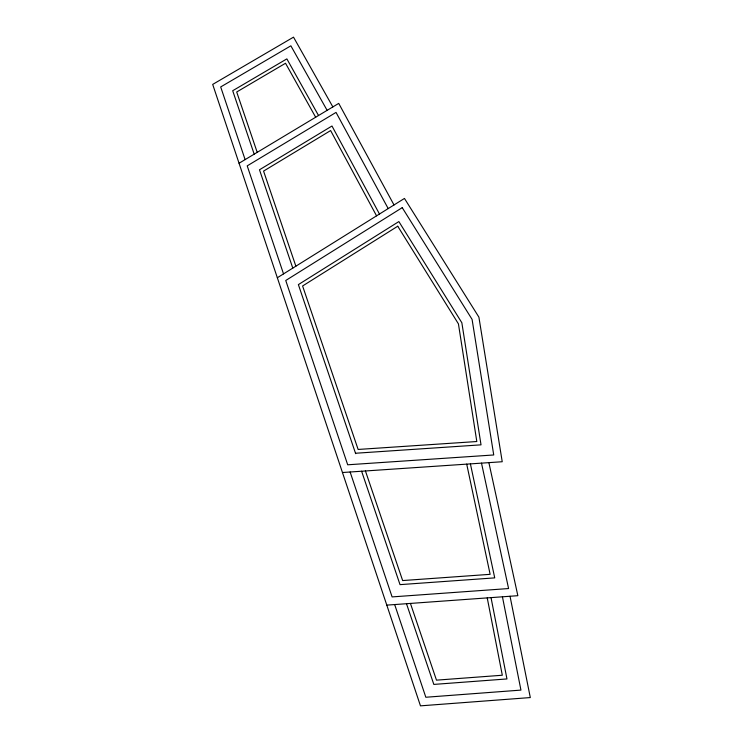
<?xml version="1.0" encoding="UTF-8"?>
<svg xmlns="http://www.w3.org/2000/svg" width="743" height="743" viewBox="0 0 743 743"><rect width="100%" height="100%" fill="white"/><g stroke="black" fill="none" stroke-linecap="round" stroke-linejoin="round"><path stroke-width="1.11" d="M277.334 277.752L404.461 198.437L478.901 317.14L502.231 461.737L342.458 472.52M239.051 163.256L338.724 103.388L394.004 204.957M386.797 605.127L517.843 595.691L488.885 462.638M355.516 453.249L481.027 444.843L461.849 322.75L398.87 221.572L298.38 284.606L355.656 453.676M332.855 106.918L293.513 37.15L212.693 84.414L420.473 705.85L530.307 697.566L510.032 596.257M327.134 110.354L290.866 45.815L220.69 86.94L245.116 159.615M318.533 115.518L286.863 58.883L232.698 90.73L254.19 154.163M315.664 117.236L285.526 63.257L236.701 91.993L257.208 152.352M388.199 208.579L336.04 112.407L247.215 165.865L283.529 273.888M379.469 214.021L331.982 126.013L259.483 169.785L292.788 268.112M376.562 215.841L330.626 130.564L263.57 171.094L295.872 266.189M365.435 470.969L402.65 580.562L490.129 574.33L466.715 464.134M410.424 603.427L436.485 680.151L502.314 675.238L487.232 597.892M361.609 471.229L400.022 584.639L494.727 577.878L470.412 463.883M406.486 603.706L433.828 684.414L506.958 678.944L491.03 597.623M350.12 472L392.1 596.908L508.584 588.549L481.501 463.13M394.672 604.561L425.832 697.25L520.945 690.098L502.435 596.805M397.746 226.225L302.596 285.981L358.126 449.45L476.811 441.528L458.431 323.874L397.746 226.225M402.232 207.65L285.749 280.492L347.696 464.793L493.733 454.967L472.084 319.388L402.232 207.65"/></g></svg>
